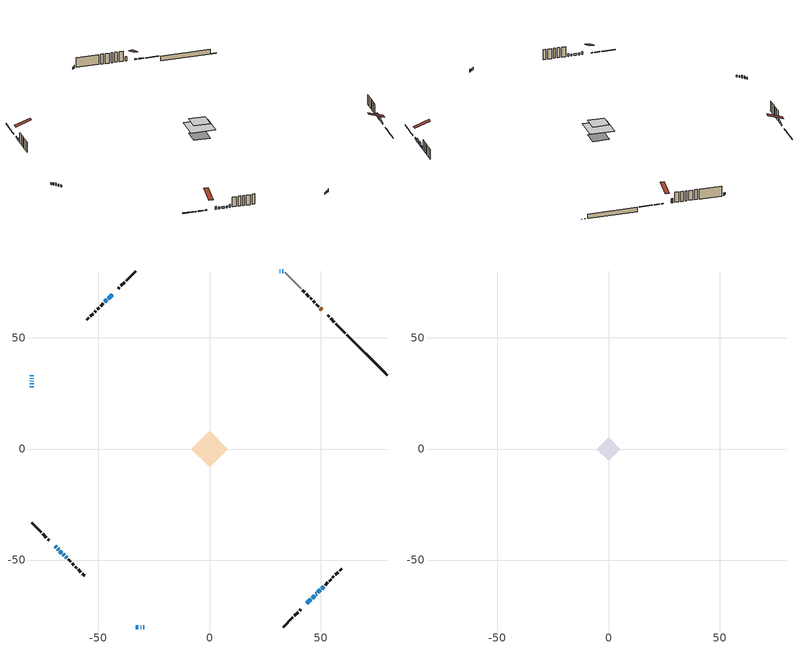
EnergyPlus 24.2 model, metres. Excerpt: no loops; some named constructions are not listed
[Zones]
conditioned space
 floor adiabatic (AdiabaticFloorConstruction): -8.14,0 0,8.14 8.14,0 0,-8.14 z3.45
 floor foundation (Slab1 construction): -5.49,0 0,5.49 5.49,0 0,-5.49 z-1.22
 wall outside (RimJoist1 construction): 33.2,-80.16 37.57,-75.79 / -80.16,-33.2 -75.79,-37.57 / -33.2,80.16 -37.57,75.79 / 61.22,52.14 56.85,56.51 z1.01:1.31
 wall outside (RimJoist2 construction): 38.23,-75.14 39.91,-73.46 / -75.14,-38.23 -73.46,-39.91 / -38.23,75.14 -39.91,73.46 / 56.2,57.17 54.52,58.85 z1.01:1.31
 wall outside (RimJoist3 construction): 40.57,-72.8 41.19,-72.18 / -72.8,-40.57 -72.18,-41.19 / -40.57,72.8 -41.19,72.18 / 53.86,59.51 53.24,60.13 z1.01:1.31
 wall outside (AdiabaticWallConstruction 1): 50.55,62.82 49.96,63.4 z1.01:3.04
 wall outside (AdiabaticWallConstruction): 33.21,80.16 32.85,80.16 / -69.49,-43.88 -69.07,-44.3 / -46.26,67.1 -47.14,66.22 / 47.94,-65.42 48.2,-65.17 / -80.16,30.79 -80.16,30.43 / -29.77,-80.16 -29.41,-80.16 z1.01:2.31; -68.42,-44.95 -68,-45.37 / -67.34,-46.02 -66.52,-46.85 / 43.88,-69.49 45.61,-67.76 / 50.53,-62.83 51.4,-61.97 / -80.16,28.22 -80.16,27.85 / -31.06,-80.16 -30.7,-80.16 z1.01:1.87; 31.92,80.16 31.56,80.16 / -43.88,69.49 -45.61,67.76 / -80.16,33.21 -80.16,32.85 / -65.86,-47.51 -65.44,-47.92 / -33.21,-80.16 -31.98,-80.16 / -80.16,29.5 -80.16,29.14 z1.01:1.85; 46.26,-67.1 47.29,-66.08 / 48.85,-64.51 49.88,-63.49 z1.01:2.99; -80.16,31.92 -80.16,31.71 z1.01:2.23; -64.79,-48.58 -64.37,-48.99 z1.01:2.33
 wall outside (Wall1 construction): 52.05,-61.31 53.26,-60.11 / -63.72,-49.65 -62.51,-50.86 / -47.8,65.57 -49.01,64.36 / 49.31,64.06 48.1,65.27 z1.01:5.89
 wall outside (Wall2 construction): 53.92,-59.45 54.72,-58.64 / -61.85,-51.51 -61.05,-52.32 / -49.66,63.7 -50.47,62.9 / 47.44,65.92 46.64,66.73 z1.01:5.89
 wall outside (Wall3 construction): 55.38,-57.99 56,-57.37 / -60.39,-52.98 -59.77,-53.59 / -51.13,62.24 -51.74,61.62 / 45.98,67.39 45.36,68 z1.01:5.89
 wall outside (Wall4 construction): 56.65,-56.71 57.89,-55.48 / -59.12,-54.25 -57.88,-55.49 / -52.4,60.97 -53.64,59.73 / 44.71,68.66 43.47,69.9 z1.01:5.89
 wall outside (Wall6 construction): 58.55,-54.82 59.49,-53.88 / -57.22,-56.14 -56.29,-57.08 / -54.29,59.07 -55.23,58.14 / 42.81,70.56 41.87,71.49 z1.01:5.89
 wall foundation (FoundationWall1 construction): 61.88,51.49,-1.22 61.88,51.49,1.01 78.22,35.15,1.01 78.22,35.15,-1.12 80.16,33.2,-1.12 80.16,33.2,-1.22
 wall adiabatic (Wall7 construction): 41.22,72.15 33.86,79.51 z1.01:5.89
 window (WindowConstruction): 33.2,80.16 32.85,80.16 z1.01:2.31
 window (WindowConstruction 9): -69.48,-43.88 -69.07,-44.3 z1.01:2.31
 window (WindowConstruction 10): -68.41,-44.95 -68,-45.37 z1.01:1.87
 window (WindowConstruction 11): -67.34,-46.02 -66.52,-46.85 z1.01:1.87
 window (WindowConstruction 12): 31.92,80.16 31.56,80.16 z1.01:1.85
 window (WindowConstruction 13): -43.88,69.48 -45.61,67.76 z1.01:1.85
 window (WindowConstruction 14): -80.16,33.2 -80.16,32.85 z1.01:1.85
 window (WindowConstruction 15): 43.88,-69.48 45.61,-67.76 z1.01:1.87
 window (WindowConstruction 1): -46.26,67.1 -47.14,66.22 z1.01:2.31
 window (WindowConstruction 16): -65.86,-47.51 -65.45,-47.92 z1.01:1.85
 window (WindowConstruction 17): 46.26,-67.1 47.29,-66.08 z1.01:2.99
 window (WindowConstruction 18): 47.94,-65.42 48.2,-65.17 z1.01:2.31
 window (WindowConstruction 19): -80.16,31.92 -80.16,31.71 z1.01:2.23
 window (WindowConstruction 20): -33.2,-80.16 -31.99,-80.16 z1.01:1.85
 window (WindowConstruction 21): -64.79,-48.58 -64.38,-48.99 z1.01:2.33
 window (WindowConstruction 2): 48.85,-64.51 49.88,-63.49 z1.01:2.99
 window (WindowConstruction 3): 50.53,-62.83 51.4,-61.97 z1.01:1.87
 window (WindowConstruction 4): -80.16,30.78 -80.16,30.43 z1.01:2.31
 window (WindowConstruction 5): -80.16,29.5 -80.16,29.14 z1.01:1.85
 window (WindowConstruction 6): -80.16,28.21 -80.16,27.86 z1.01:1.87
 window (WindowConstruction 7): -31.06,-80.16 -30.7,-80.16 z1.01:1.87
 window (WindowConstruction 8): -29.77,-80.16 -29.41,-80.16 z1.01:2.31
 door (Door): 50.54,62.82 49.96,63.4 z1.01:3.04
 ceiling adiabatic (AdiabaticFloorConstruction): 0,-8.14 8.14,0 0,8.14 -8.14,0 z3.45
attic - vented
 floor to conditioned space (Floor1 construction Reversed): -5.36,0 0,5.36 5.36,0 0,-5.36 z5.89
 roof outside (Roof1 construction): 43.23,-70.14,5.89 38,-64.92,8.35 36.63,-66.3,8.35 41.85,-71.52,5.89; -70.14,-43.23,5.89 -64.92,-38,8.35 -66.3,-36.63,8.35 -71.52,-41.85,5.89; -43.23,70.14,5.89 -38,64.92,8.35 -36.63,66.3,8.35 -41.85,71.52,5.89; 51.2,62.17,5.89 45.98,56.94,8.35 47.36,55.57,8.35 52.58,60.79,5.89
[Material] Roughness=Rough; Thermal Absorptance=0.9
Name | Thickness {m} | Conductivity {W/m-K} | Density {kg/m3} | Specific Heat {J/kg-K} | Solar Absorptance | Visible Absorptance
ceiling loosefill ins | 0.169333 | 0.0480833 | 16.02 | 1046.75 | 0.7 | 0.7
ceiling stud and cavity | 0.1397 | 0.511843 | 65.682 | 1177.47 | 0.7 | 0.7
gypsum board | 0.0127 | 0.160291 | 801 | 837.4 | 0.6 | 0.6
[Construction]
Floor1 construction: ceiling loosefill ins, ceiling stud and cavity, gypsum board
[EnergyManagementSystem:Program]
component_loads_program: Set loads_htg_walls = 0; Set loads_htg_rim_joists = 0; Set loads_htg_foundation_walls = 0; Set loads_htg_floors = 0; Set loads_htg_slabs = 0; Set loads_htg_ceilings = 0; Set loads_htg_roofs = 0; Set loads_htg_windows_conduction = 0; Set loads_htg_windows_solar = 0; Set loads_htg_doors = 0; Set loads_htg_skylights_conduction = 0; Set loads_htg_skylights_solar = 0; Set loads_htg_internal_mass = 0; Set loads_htg_intgains = 0; Set loads_htg_lighting = 0; Set loads_htg_infil = 0; Set loads_htg_mechvent = 0; Set loads_htg_natvent = 0; Set loads_htg_whf = 0; Set loads_htg_ducts = 0; Set loads_clg_walls = 0; Set loads_clg_rim_joists = 0; Set loads_clg_foundation_walls = 0; Set loads_clg_floors = 0; Set loads_clg_slabs = 0; Set loads_clg_ceilings = 0; Set loads_clg_roofs = 0; Set loads_clg_windows_conduction = 0; Set loads_clg_windows_solar = 0; Set loads_clg_doors = 0; Set loads_clg_skylights_conduction = 0; Set loads_clg_skylights_solar = 0; Set loads_clg_internal_mass = 0; Set loads_clg_intgains = 0; Set loads_clg_lighting = 0; Set loads_clg_infil = 0; Set loads_clg_mechvent = 0; Set loads_clg_natvent = 0; Set loads_clg_whf = 0; Set loads_clg_ducts = 0; Set hr_walls = 0; Set hr_walls = hr_walls + s_conv_17 + s_ig_17 + s_sol_17 + s_lgt_17 + s_surf_17; Set hr_walls = hr_walls + s_conv_18 + s_ig_18 + s_sol_18 + s_lgt_18 + s_surf_18; Set hr_walls = hr_walls + s_conv_19 + s_ig_19 + s_sol_19 + s_lgt_19 + s_surf_19; Set hr_walls = hr_walls + s_conv_20 + s_ig_20 + s_sol_20 + s_lgt_20 + s_surf_20; Set hr_walls = hr_walls + s_conv_21 + s_ig_21 + s_sol_21 + s_lgt_21 + s_surf_21; Set hr_walls = hr_walls + s_conv_22 + s_ig_22 + s_sol_22 + s_lgt_22 + s_surf_22; Set hr_walls = hr_walls + s_conv_23 + s_ig_23 + s_sol_23 + s_lgt_23 + s_surf_23; Set hr_walls = hr_walls + s_conv_24 + s_ig_24 + s_sol_24 + s_lgt_24 + s_surf_24; Set hr_walls = hr_walls + s_conv_25 + s_ig_25 + s_sol_25 + s_lgt_25 + s_surf_25; Set hr_walls = hr_walls + s_conv_26 + s_ig_26 + s_sol_26 + s_lgt_26 + s_surf_26; Set hr_walls = hr_walls + s_conv_27 + s_ig_27 + s_sol_27 + s_lgt_27 + s_surf_27; Set hr_walls = hr_walls + s_conv_28 + s_ig_28 + s_sol_28 + s_lgt_28 + s_surf_28; Set hr_walls = hr_walls + s_conv_29 + s_ig_29 + s_sol_29 + s_lgt_29 + s_surf_29; Set hr_walls = hr_walls + s_conv_30 + s_ig_30 + s_sol_30 + s_lgt_30 + s_surf_30; Set hr_walls = hr_walls + s_conv_31 + s_ig_31 + s_sol_31 + s_lgt_31 + s_surf_31; Set hr_walls = hr_walls + s_conv_32 + s_ig_32 + s_sol_32 + s_lgt_32 + s_surf_32; Set hr_walls = hr_walls + s_conv_33 + s_ig_33 + s_sol_33 + s_lgt_33 + s_surf_33; Set hr_walls = hr_walls + s_conv_34 + s_ig_34 + s_sol_34 + s_lgt_34 + s_surf_34; Set hr_walls = hr_walls + s_conv_35 + s_ig_35 + s_sol_35 + s_lgt_35 + s_surf_35; Set hr_walls = hr_walls + s_conv_36 + s_ig_36 + s_sol_36 + s_lgt_36 + s_surf_36; Set hr_walls = hr_walls + s_conv_37 + s_ig_37 + s_sol_37 + s_lgt_37 + s_surf_37; Set hr_rim_joists = 0; Set hr_rim_joists = hr_rim_joists + s_conv_4 + s_ig_4 + s_sol_4 + s_lgt_4 + s_surf_4; Set hr_rim_joists = hr_rim_joists + s_conv_5 + s_ig_5 + s_sol_5 + s_lgt_5 + s_surf_5; Set hr_rim_joists = hr_rim_joists + s_conv_6 + s_ig_6 + s_sol_6 + s_lgt_6 + s_surf_6; Set hr_rim_joists = hr_rim_joists + s_conv_7 + s_ig_7 + s_sol_7 + s_lgt_7 + s_surf_7; Set hr_rim_joists = hr_rim_joists + s_conv_8 + s_ig_8 + s_sol_8 + s_lgt_8 + s_surf_8; Set hr_rim_joists = hr_rim_joists + s_conv_9 + s_ig_9 + s_sol_9 + s_lgt_9 + s_surf_9; Set hr_rim_joists = hr_rim_joists + s_conv_10 + s_ig_10 + s_sol_10 + s_lgt_10 + s_surf_10; Set hr_rim_joists = hr_rim_joists + s_conv_11 + s_ig_11 + s_sol_11 + s_lgt_11 + s_surf_11; Set hr_rim_joists = hr_rim_joists + s_conv_12 + s_ig_12 + s_sol_12 + s_lgt_12 + s_surf_12; Set hr_rim_joists = hr_rim_joists + s_conv_13 + s_ig_13 + s_sol_13 + s_lgt_13 + s_surf_13; Set hr_rim_joists = hr_rim_joists + s_conv_14 + s_ig_14 + s_sol_14 + s_lgt_14 + s_surf_14; Set hr_rim_joists = hr_rim_joists + s_conv_15 + s_ig_15 + s_sol_15 + s_lgt_15 + s_surf_15; Set hr_foundation_walls = 0; Set hr_foundation_walls = hr_foundation_walls + s_conv_1 + s_ig_1 + s_sol_1 + s_lgt_1 + s_surf_1; Set hr_floors = 0; Set hr_slabs = 0; Set hr_slabs = hr_slabs + s_conv_16 + s_ig_16 + s_sol_16 + s_lgt_16 + s_surf_16; Set hr_ceilings = 0; Set hr_ceilings = hr_ceilings + s_conv + s_ig + s_sol + s_lgt + s_surf; Set hr_roofs = 0; Set hr_windows_conduction = 0; Set hr_windows_conduction = hr_windows_conduction + ss_conv_1; Set hr_windows_conduction = hr_windows_conduction + ss_ig_1; Set hr_windows_conduction = hr_windows_conduction + ss_surf_1; Set hr_windows_conduction = hr_windows_conduction + ss_conv_2; Set hr_windows_conduction = hr_windows_conduction + ss_ig_2; Set hr_windows_conduction = hr_windows_conduction + ss_surf_2; Set hr_windows_conduction = hr_windows_conduction + ss_conv_3; Set hr_windows_conduction = hr_windows_conduction + ss_ig_3; Set hr_windows_conduction = hr_windows_conduction + ss_surf_3; Set hr_windows_conduction = hr_windows_conduction + ss_conv_4; Set hr_windows_conduction = hr_windows_conduction + ss_ig_4; Set hr_windows_conduction = hr_windows_conduction + ss_surf_4; Set hr_windows_conduction = hr_windows_conduction + ss_conv_5; Set hr_windows_conduction = hr_windows_conduction + ss_ig_5; Set hr_windows_conduction = hr_windows_conduction + ss_surf_5; Set hr_windows_conduction = hr_windows_conduction + ss_conv_6; Set hr_windows_conduction = hr_windows_conduction + ss_ig_6; Set hr_windows_conduction = hr_windows_conduction + ss_surf_6; Set hr_windows_conduction = hr_windows_conduction + ss_conv_7; Set hr_windows_conduction = hr_windows_conduction + ss_ig_7; Set hr_windows_conduction = hr_windows_conduction + ss_surf_7; Set hr_windows_conduction = hr_windows_conduction + ss_conv_8; Set hr_windows_conduction = hr_windows_conduction + ss_ig_8; Set hr_windows_conduction = hr_windows_conduction + ss_surf_8; Set hr_windows_conduction = hr_windows_conduction + ss_conv_9; Set hr_windows_conduction = hr_windows_conduction + ss_ig_9; Set hr_windows_conduction = hr_windows_conduction + ss_surf_9; Set hr_windows_conduction = hr_windows_conduction + ss_conv_10; Set hr_windows_conduction = hr_windows_conduction + ss_ig_10; Set hr_windows_conduction = hr_windows_conduction + ss_surf_10; Set hr_windows_conduction = hr_windows_conduction + ss_conv_11; Set hr_windows_conduction = hr_windows_conduction + ss_ig_11; Set hr_windows_conduction = hr_windows_conduction + ss_surf_11; Set hr_windows_conduction = hr_windows_conduction + ss_conv_12; Set hr_windows_conduction = hr_windows_conduction + ss_ig_12; Set hr_windows_conduction = hr_windows_conduction + ss_surf_12; Set hr_windows_conduction = hr_windows_conduction + ss_conv_13; Set hr_windows_conduction = hr_windows_conduction + ss_ig_13; Set hr_windows_conduction = hr_windows_conduction + ss_surf_13; Set hr_windows_conduction = hr_windows_conduction + ss_conv_14; Set hr_windows_conduction = hr_windows_conduction + ss_ig_14; Set hr_windows_conduction = hr_windows_conduction + ss_surf_14; Set hr_windows_conduction = hr_windows_conduction + ss_conv_15; Set hr_windows_conduction = hr_windows_conduction + ss_ig_15; Set hr_windows_conduction = hr_windows_conduction + ss_surf_15; Set hr_windows_conduction = hr_windows_conduction + ss_conv_16; Set hr_windows_conduction = hr_windows_conduction + ss_ig_16; Set hr_windows_conduction = hr_windows_conduction + ss_surf_16; Set hr_windows_conduction = hr_windows_conduction + ss_conv_17; Set hr_windows_conduction = hr_windows_conduction + ss_ig_17; Set hr_windows_conduction = hr_windows_conduction + ss_surf_17; Set hr_windows_conduction = hr_windows_conduction + ss_conv_18; Set hr_windows_conduction = hr_windows_conduction + ss_ig_18; Set hr_windows_conduction = hr_windows_conduction + ss_surf_18; Set hr_windows_conduction = hr_windows_conduction + ss_conv_19; Set hr_windows_conduction = hr_windows_conduction + ss_ig_19; Set hr_windows_conduction = hr_windows_conduction + ss_surf_19; Set hr_windows_conduction = hr_windows_conduction + ss_conv_20; Set hr_windows_conduction = hr_windows_conduction + ss_ig_20; Set hr_windows_conduction = hr_windows_conduction + ss_surf_20; Set hr_windows_conduction = hr_windows_conduction + ss_conv_21; Set hr_windows_conduction = hr_windows_conduction + ss_ig_21; Set hr_windows_conduction = hr_windows_conduction + ss_surf_21; Set hr_windows_conduction = hr_windows_conduction + ss_conv_22; Set hr_windows_conduction = hr_windows_conduction + ss_ig_22; Set hr_windows_conduction = hr_windows_conduction + ss_surf_22; Set hr_windows_solar = 0; Set hr_windows_solar = hr_windows_solar - ss_trans_in * ZoneTimestep * 3600 + ss_back_out * ZoneTimestep * 3600 + ss_trans_out * ZoneTimestep * 3600; Set hr_windows_solar = hr_windows_solar - ss_trans_in_1 * ZoneTimestep * 3600 + ss_back_out_1 * ZoneTimestep * 3600 + ss_trans_out_1 * ZoneTimestep * 3600; Set hr_windows_solar = hr_windows_solar - ss_trans_in_2 * ZoneTimestep * 3600 + ss_back_out_2 * ZoneTimestep * 3600 + ss_trans_out_2 * ZoneTimestep * 3600; Set hr_windows_solar = hr_windows_solar - ss_trans_in_3 * ZoneTimestep * 3600 + ss_back_out_3 * ZoneTimestep * 3600 + ss_trans_out_3 * ZoneTimestep * 3600; Set hr_windows_solar = hr_windows_solar - ss_trans_in_4 * ZoneTimestep * 3600 + ss_back_out_4 * ZoneTimestep * 3600 + ss_trans_out_4 * ZoneTimestep * 3600; Set hr_windows_solar = hr_windows_solar - ss_trans_in_5 * ZoneTimestep * 3600 + ss_back_out_5 * ZoneTimestep * 3600 + ss_trans_out_5 * ZoneTimestep * 3600; Set hr_windows_solar = hr_windows_solar - ss_trans_in_6 * ZoneTimestep * 3600 + ss_back_out_6 * ZoneTimestep * 3600 + ss_trans_out_6 * ZoneTimestep * 3600; Set hr_windows_solar = hr_windows_solar - ss_trans_in_7 * ZoneTimestep * 3600 + ss_back_out_7 * ZoneTimestep * 3600 + ss_trans_out_7 * ZoneTimestep * 3600; Set hr_windows_solar = hr_windows_solar - ss_trans_in_8 * ZoneTimestep * 3600 + ss_back_out_8 * ZoneTimestep * 3600 + ss_trans_out_8 * ZoneTimestep * 3600; Set hr_windows_solar = hr_windows_solar - ss_trans_in_9 * ZoneTimestep * 3600 + ss_back_out_9 * ZoneTimestep * 3600 + ss_trans_out_9 * ZoneTimestep * 3600; Set hr_windows_solar = hr_windows_solar - ss_trans_in_10 * ZoneTimestep * 3600 + ss_back_out_10 * ZoneTimestep * 3600 + ss_trans_out_10 * ZoneTimestep * 3600; Set hr_windows_solar = hr_windows_solar - ss_trans_in_11 * ZoneTimestep * 3600 + ss_back_out_11 * ZoneTimestep * 3600 + ss_trans_out_11 * ZoneTimestep * 3600; Set hr_windows_solar = hr_windows_solar - ss_trans_in_12 * ZoneTimestep * 3600 + ss_back_out_12 * ZoneTimestep * 3600 + ss_trans_out_12 * ZoneTimestep * 3600; Set hr_windows_solar = hr_windows_solar - ss_trans_in_13 * ZoneTimestep * 3600 + ss_back_out_13 * ZoneTimestep * 3600 + ss_trans_out_13 * ZoneTimestep * 3600; Set hr_windows_solar = hr_windows_solar - ss_trans_in_14 * ZoneTimestep * 3600 + ss_back_out_14 * ZoneTimestep * 3600 + ss_trans_out_14 * ZoneTimestep * 3600; Set hr_windows_solar = hr_windows_solar - ss_trans_in_15 * ZoneTimestep * 3600 + ss_back_out_15 * ZoneTimestep * 3600 + ss_trans_out_15 * ZoneTimestep * 3600; Set hr_windows_solar = hr_windows_solar - ss_trans_in_16 * ZoneTimestep * 3600 + ss_back_out_16 * ZoneTimestep * 3600 + ss_trans_out_16 * ZoneTimestep * 3600; Set hr_windows_solar = hr_windows_solar - ss_trans_in_17 * ZoneTimestep * 3600 + ss_back_out_17 * ZoneTimestep * 3600 + ss_trans_out_17 * ZoneTimestep * 3600; Set hr_windows_solar = hr_windows_solar - ss_trans_in_18 * ZoneTimestep * 3600 + ss_back_out_18 * ZoneTimestep * 3600 + ss_trans_out_18 * ZoneTimestep * 3600; Set hr_windows_solar = hr_windows_solar - ss_trans_in_19 * ZoneTimestep * 3600 + ss_back_out_19 * ZoneTimestep * 3600 + ss_trans_out_19 * ZoneTimestep * 3600; Set hr_windows_solar = hr_windows_solar - ss_trans_in_20 * ZoneTimestep * 3600 + ss_back_out_20 * ZoneTimestep * 3600 + ss_trans_out_20 * ZoneTimestep * 3600; Set hr_windows_solar = hr_windows_solar - ss_trans_in_21 * ZoneTimestep * 3600 + ss_back_out_21 * ZoneTimestep * 3600 + ss_trans_out_21 * ZoneTimestep * 3600; Set hr_doors = 0; Set hr_doors = hr_doors + ss_sol; Set hr_doors = hr_doors + ss_lgt; Set hr_doors = hr_doors + ss_conv; Set hr_doors = hr_doors + ss_ig; Set hr_doors = hr_doors + ss_surf; Set hr_skylights_conduction = 0; Set hr_skylights_solar = 0; Set hr_internal_mass = 0; Set hr_internal_mass = hr_internal_mass + s_conv_2 + s_ig_2 + s_sol_2 + s_lgt_2 + s_surf_2; Set hr_internal_mass = hr_internal_mass + s_conv_3 + s_ig_3 + s_sol_3 + s_lgt_3 + s_surf_3; Set hr_internal_mass = hr_internal_mass + im_conv + im_ig + im_sol + im_lgt + im_surf; Set hr_internal_mass = hr_internal_mass + im_conv_1 + im_ig_1 + im_sol_1 + im_lgt_1 + im_surf_1; Set hr_intgains = 0; Set hr_intgains = hr_intgains - ig_ee_conv - ig_ee_rad - ig_ee_conv_1 - ig_ee_rad_1 - ig_ee_conv_2 - ig_ee_rad_2 - ig_ee_conv_3 - ig_ee_rad_3 - ig_ee_conv_4 - ig_ee_rad_4 - ig_ee_conv_5 - ig_ee_rad_5 - ig_ee_conv_6 - ig_ee_rad_6 - ig_oe_conv - ig_oe_rad - ig_oe_conv_1 - ig_oe_rad_1 - ig_oe_conv_2 - ig_oe_rad_2 - ig_oe_conv_3 - ig_oe_rad_3 - ig_oe_conv_4 - ig_oe_rad_4 - ig_ppl_conv - ig_ppl_rad; Set hr_lighting = 0; Set hr_lighting = hr_lighting - ig_lgt_conv - ig_lgt_rad - ig_lgt_vis; Set hr_infil = 0; Set hr_infil = hr_infil - airflow_gain + airflow_loss; Set hr_natvent = 0; Set hr_natvent = hr_natvent - airflow_gain_1 + airflow_loss_1; Set hr_whf = 0; Set hr_whf = hr_whf - airflow_gain_2 + airflow_loss_2; Set hr_mechvent = 0; Set hr_mechvent = hr_mechvent - mv_conv - mv_rad - mv_conv_1 - mv_rad_1 - mv_conv_2 - mv_rad_2 - mv_conv_3 - mv_rad_3 - mv_conv_4 - mv_rad_4 - mv_conv_5 - mv_rad_5; Set hr_ducts = 0; Set hr_intgains = hr_intgains + dhw_loss * (1.0*(1-dhw_rtf) + 1.0*dhw_rtf); Set htg_mode = 0; Set clg_mode = 0; If (htg_load_cond > 0); Set htg_mode = 1.0; ElseIf (clg_load_cond > 0); Set clg_mode = 0.0; Else; Set htg_season = 0; Set clg_season = 0; If ((DayOfYear >= 1) && (DayOfYear <= 365)); Set clg_season = 1; EndIf; If ((DayOfYear >= 1) && (DayOfYear <= 365)); Set htg_season = 1; EndIf; If ((airflow_gain_1 <> 0) || (airflow_loss_1 <> 0)) && (clg_season == 1); Set clg_mode = 0.0; ElseIf ((airflow_gain_2 <> 0) || (airflow_loss_2 <> 0)) && (clg_season == 1); Set clg_mode = 0.0; Else; Set Tmid_setpoint = (htg_sp_s_1 + clg_sp_s_1) / 2; If (tin_s_1 > Tmid_setpoint) && (clg_season == 1); Set clg_mode = 0.0; ElseIf (tin_s_1 < Tmid_setpoint) && (htg_season == 1); Set htg_mode = 1.0; EndIf; EndIf; EndIf; Set loads_htg_walls = loads_htg_walls + (hr_walls * htg_mode * 1); Set loads_htg_rim_joists = loads_htg_rim_joists + (hr_rim_joists * htg_mode * 1); Set loads_htg_foundation_walls = loads_htg_foundation_walls + (hr_foundation_walls * htg_mode * 1); Set loads_htg_floors = loads_htg_floors + (hr_floors * htg_mode * 1); Set loads_htg_slabs = loads_htg_slabs + (hr_slabs * htg_mode * 1); Set loads_htg_ceilings = loads_htg_ceilings + (hr_ceilings * htg_mode * 1); Set loads_htg_roofs = loads_htg_roofs + (hr_roofs * htg_mode * 1); Set loads_htg_windows_conduction = loads_htg_windows_conduction + (hr_windows_conduction * htg_mode * 1); Set loads_htg_windows_solar = loads_htg_windows_solar + (hr_windows_solar * htg_mode * 1); Set loads_htg_doors = loads_htg_doors + (hr_doors * htg_mode * 1); Set loads_htg_skylights_conduction = loads_htg_skylights_conduction + (hr_skylights_conduction * htg_mode * 1); Set loads_htg_skylights_solar = loads_htg_skylights_solar + (hr_skylights_solar * htg_mode * 1); Set loads_htg_internal_mass = loads_htg_internal_mass + (hr_internal_mass * htg_mode * 1); Set loads_htg_intgains = loads_htg_intgains + (hr_intgains * htg_mode * 1); Set loads_htg_lighting = loads_htg_lighting + (hr_lighting * htg_mode * 1); Set loads_htg_infil = loads_htg_infil + (hr_infil * htg_mode * 1); Set loads_htg_mechvent = loads_htg_mechvent + (hr_mechvent * htg_mode * 1); Set loads_htg_natvent = loads_htg_natvent + (hr_natvent * htg_mode * 1); Set loads_htg_whf = loads_htg_whf + (hr_whf * htg_mode * 1); Set loads_htg_ducts = loads_htg_ducts + (hr_ducts * htg_mode * 1); Set loads_clg_walls = loads_clg_walls + (-hr_walls * clg_mode * 1); Set loads_clg_rim_joists = loads_clg_rim_joists + (-hr_rim_joists * clg_mode * 1); Set loads_clg_foundation_walls = loads_clg_foundation_walls + (-hr_foundation_walls * clg_mode * 1); Set loads_clg_floors = loads_clg_floors + (-hr_floors * clg_mode * 1); Set loads_clg_slabs = loads_clg_slabs + (-hr_slabs * clg_mode * 1); Set loads_clg_ceilings = loads_clg_ceilings + (-hr_ceilings * clg_mode * 1); Set loads_clg_roofs = loads_clg_roofs + (-hr_roofs * clg_mode * 1); Set loads_clg_windows_conduction = loads_clg_windows_conduction + (-hr_windows_conduction * clg_mode * 1); Set loads_clg_windows_solar = loads_clg_windows_solar + (-hr_windows_solar * clg_mode * 1); Set loads_clg_doors = loads_clg_doors + (-hr_doors * clg_mode * 1); Set loads_clg_skylights_conduction = loads_clg_skylights_conduction + (-hr_skylights_conduction * clg_mode * 1); Set loads_clg_skylights_solar = loads_clg_skylights_solar + (-hr_skylights_solar * clg_mode * 1); Set loads_clg_internal_mass = loads_clg_internal_mass + (-hr_internal_mass * clg_mode * 1); Set loads_clg_intgains = loads_clg_intgains + (-hr_intgains * clg_mode * 1); Set loads_clg_lighting = loads_clg_lighting + (-hr_lighting * clg_mode * 1); Set loads_clg_infil = loads_clg_infil + (-hr_infil * clg_mode * 1); Set loads_clg_mechvent = loads_clg_mechvent + (-hr_mechvent * clg_mode * 1); Set loads_clg_natvent = loads_clg_natvent + (-hr_natvent * clg_mode * 1); Set loads_clg_whf = loads_clg_whf + (-hr_whf * clg_mode * 1); Set loads_clg_ducts = loads_clg_ducts + (-hr_ducts * clg_mode * 1)
[Schedule:Day:Interval]
interior lighting schedule day: No, 01:00, 0.108182, 04:00, 0.0901515, 05:00, 0.0991667, 06:00, 0.162273, 07:00, 0.270455, 08:00, 0.342576, 10:00, 0.369621, 11:00, 0.351591, 12:00, 0.333561, 13:00, 0.324545, 14:00, 0.31553, 15:00, 0.333561, 16:00, 0.369621, 17:00, 0.450758, 18:00, 0.585985, 19:00, 0.775303, 20:00, 0.955606, 21:00, 0.991667, 22:00, 0.712197, 23:00, 0.360606, 24:00, 0.162273
interior lighting schedule day 1: No, 01:00, 0.100909, 04:00, 0.0840909, 05:00, 0.0925, 06:00, 0.151364, 07:00, 0.252273, 08:00, 0.319545, 10:00, 0.344773, 11:00, 0.327955, 12:00, 0.311136, 13:00, 0.302727, 14:00, 0.294318, 15:00, 0.311136, 16:00, 0.344773, 17:00, 0.420455, 18:00, 0.546591, 19:00, 0.723182, 20:00, 0.891364, 21:00, 0.925, 22:00, 0.664318, 23:00, 0.336364, 24:00, 0.151364
interior lighting schedule day 2: No, 01:00, 0.0927273, 04:00, 0.0772727, 05:00, 0.085, 06:00, 0.139091, 07:00, 0.231818, 08:00, 0.293636, 10:00, 0.316818, 11:00, 0.301364, 12:00, 0.285909, 13:00, 0.278182, 14:00, 0.270455, 15:00, 0.285909, 16:00, 0.316818, 17:00, 0.386364, 18:00, 0.502273, 19:00, 0.664545, 20:00, 0.819091, 21:00, 0.85, 22:00, 0.610455, 23:00, 0.309091, 24:00, 0.139091
interior lighting schedule day 3: No, 01:00, 0.0845455, 04:00, 0.0704545, 05:00, 0.0775, 06:00, 0.126818, 07:00, 0.211364, 08:00, 0.267727, 10:00, 0.288864, 11:00, 0.274773, 12:00, 0.260682, 13:00, 0.253636, 14:00, 0.246591, 15:00, 0.260682, 16:00, 0.288864, 17:00, 0.352273, 18:00, 0.457955, 19:00, 0.605909, 20:00, 0.746818, 21:00, 0.775, 22:00, 0.556591, 23:00, 0.281818, 24:00, 0.126818
interior lighting schedule day 4: No, 01:00, 0.0763636, 04:00, 0.0636364, 05:00, 0.07, 06:00, 0.114545, 07:00, 0.190909, 08:00, 0.241818, 10:00, 0.260909, 11:00, 0.248182, 12:00, 0.235455, 13:00, 0.229091, 14:00, 0.222727, 15:00, 0.235455, 16:00, 0.260909, 17:00, 0.318182, 18:00, 0.413636, 19:00, 0.547273, 20:00, 0.674545, 21:00, 0.7, 22:00, 0.502727, 23:00, 0.254545, 24:00, 0.114545
interior lighting schedule day 5: No, 01:00, 0.0727273, 04:00, 0.0606061, 05:00, 0.0666667, 06:00, 0.109091, 07:00, 0.181818, 08:00, 0.230303, 10:00, 0.248485, 11:00, 0.236364, 12:00, 0.224242, 13:00, 0.218182, 14:00, 0.212121, 15:00, 0.224242, 16:00, 0.248485, 17:00, 0.30303, 18:00, 0.393939, 19:00, 0.521212, 20:00, 0.642424, 21:00, 0.666667, 22:00, 0.478788, 23:00, 0.242424, 24:00, 0.109091
interior lighting schedule day 6: No, 01:00, 0.0745455, 04:00, 0.0621212, 05:00, 0.0683333, 06:00, 0.111818, 07:00, 0.186364, 08:00, 0.236061, 10:00, 0.254697, 11:00, 0.242273, 12:00, 0.229848, 13:00, 0.223636, 14:00, 0.217424, 15:00, 0.229848, 16:00, 0.254697, 17:00, 0.310606, 18:00, 0.403788, 19:00, 0.534242, 20:00, 0.658485, 21:00, 0.683333, 22:00, 0.490758, 23:00, 0.248485, 24:00, 0.111818
interior lighting schedule day 7: No, 01:00, 0.08, 04:00, 0.0666667, 05:00, 0.0733333, 06:00, 0.12, 07:00, 0.2, 08:00, 0.253333, 10:00, 0.273333, 11:00, 0.26, 12:00, 0.246667, 13:00, 0.24, 14:00, 0.233333, 15:00, 0.246667, 16:00, 0.273333, 17:00, 0.333333, 18:00, 0.433333, 19:00, 0.573333, 20:00, 0.706667, 21:00, 0.733333, 22:00, 0.526667, 23:00, 0.266667, 24:00, 0.12
interior lighting schedule day 8: No, 01:00, 0.0890909, 04:00, 0.0742424, 05:00, 0.0816667, 06:00, 0.133636, 07:00, 0.222727, 08:00, 0.282121, 10:00, 0.304394, 11:00, 0.289545, 12:00, 0.274697, 13:00, 0.267273, 14:00, 0.259848, 15:00, 0.274697, 16:00, 0.304394, 17:00, 0.371212, 18:00, 0.482576, 19:00, 0.638485, 20:00, 0.78697, 21:00, 0.816667, 22:00, 0.586515, 23:00, 0.29697, 24:00, 0.133636
interior lighting schedule day 9: No, 01:00, 0.0972727, 04:00, 0.0810606, 05:00, 0.0891667, 06:00, 0.145909, 07:00, 0.243182, 08:00, 0.30803, 10:00, 0.332348, 11:00, 0.316136, 12:00, 0.299924, 13:00, 0.291818, 14:00, 0.283712, 15:00, 0.299924, 16:00, 0.332348, 17:00, 0.405303, 18:00, 0.526894, 19:00, 0.697121, 20:00, 0.859242, 21:00, 0.891667, 22:00, 0.640379, 23:00, 0.324242, 24:00, 0.145909
interior lighting schedule day 10: No, 01:00, 0.105455, 04:00, 0.0878788, 05:00, 0.0966667, 06:00, 0.158182, 07:00, 0.263636, 08:00, 0.333939, 10:00, 0.360303, 11:00, 0.342727, 12:00, 0.325152, 13:00, 0.316364, 14:00, 0.307576, 15:00, 0.325152, 16:00, 0.360303, 17:00, 0.439394, 18:00, 0.571212, 19:00, 0.755758, 20:00, 0.931515, 21:00, 0.966667, 22:00, 0.694242, 23:00, 0.351515, 24:00, 0.158182
interior lighting schedule day 11: No, 01:00, 0.109091, 04:00, 0.0909091, 05:00, 0.1, 06:00, 0.163636, 07:00, 0.272727, 08:00, 0.345455, 10:00, 0.372727, 11:00, 0.354545, 12:00, 0.336364, 13:00, 0.327273, 14:00, 0.318182, 15:00, 0.336364, 16:00, 0.372727, 17:00, 0.454545, 18:00, 0.590909, 19:00, 0.781818, 20:00, 0.963636, 21:00, 1, 22:00, 0.718182, 23:00, 0.363636, 24:00, 0.163636
interior lighting schedule default day; occupants schedule default day; clothes dryer schedule default day; cooking range schedule default day; mech vent bath fan 0 schedule default day; mech vent bath fan 1 schedule default day; misc plug loads schedule default day; general water use schedule default day; heating setpoint default day; cooling setpoint default day; clothes dryer exhaust 0 schedule default day; cooling season schedule day; cooling season schedule day 2; cooling season schedule default day; exterior lighting schedule default day; natural vent schedule default day: No, 24:00, 0
occupants schedule day: No, 05:00, 0.426829, 06:00, 0.719512, 07:00, 1, 08:00, 0.670732, 09:00, 0.329268, 14:00, 0.170732, 15:00, 0.231707, 16:00, 0.329268, 17:00, 0.5, 18:00, 0.670732, 19:00, 0.829268, 21:00, 1, 22:00, 0.853659, 23:00, 0.646341, 24:00, 0.426829
clothes dryer schedule day; clothes dryer exhaust 0 schedule day: No, 01:00, 0.123457, 02:00, 0.0740741, 03:00, 0.0493827, 04:00, 0.0246914, 05:00, 0.0493827, 06:00, 0.0740741, 07:00, 0.197531, 08:00, 0.395062, 09:00, 0.592593, 10:00, 0.839506, 11:00, 0.962963, 12:00, 1, 13:00, 0.91358, 14:00, 0.82716, 15:00, 0.716049, 16:00, 0.753086, 17:00, 0.679012, 18:00, 0.666667, 20:00, 0.62963, 21:00, 0.641975, 22:00, 0.666667, 23:00, 0.54321, 24:00, 0.296296
cooking range schedule day: No, 05:00, 0.0597015, 06:00, 0.11194, 07:00, 0.171642, 08:00, 0.291045, 11:00, 0.343284, 12:00, 0.402985, 13:00, 0.462687, 14:00, 0.343284, 15:00, 0.291045, 16:00, 0.402985, 17:00, 0.567164, 18:00, 1, 19:00, 0.850746, 20:00, 0.432836, 21:00, 0.291045, 22:00, 0.231343, 23:00, 0.171642, 24:00, 0.11194
mech vent bath fan 0 schedule day; mech vent bath fan 1 schedule day: No, 07:00, 0, 08:00, 1, 09:00, 0.2, 24:00, 0
misc plug loads schedule day: No, 06:00, 0.705882, 07:00, 0.745098, 08:00, 0.803922, 15:00, 0.823529, 16:00, 0.862745, 17:00, 0.921569, 18:00, 0.980392, 19:00, 1, 20:00, 0.980392, 21:00, 0.941176, 22:00, 0.862745, 23:00, 0.784314, 24:00, 0.72549
general water use schedule day: No, 01:00, 0.315068, 03:00, 0.287671, 04:00, 0.342466, 05:00, 0.369863, 06:00, 0.520548, 07:00, 0.60274, 08:00, 0.534247, 10:00, 0.506849, 11:00, 0.465753, 14:00, 0.479452, 15:00, 0.534247, 16:00, 0.589041, 17:00, 0.69863, 18:00, 0.876712, 19:00, 0.890411, 20:00, 0.986301, 21:00, 1, 22:00, 0.863014, 23:00, 0.616438, 24:00, 0.465753
heating setpoint day: No, 07:00, 18, 23:00, 21, 24:00, 18
cooling setpoint day: No, 24:00, 25
cooling season schedule day 1: No, 24:00, 1
exterior lighting schedule day: No, 01:00, 0.566667, 03:00, 0.524167, 05:00, 0.495833, 06:00, 0.5525, 07:00, 0.623333, 08:00, 0.580833, 09:00, 0.439167, 10:00, 0.354167, 12:00, 0.34, 13:00, 0.354167, 14:00, 0.396667, 15:00, 0.425, 16:00, 0.495833, 17:00, 0.623333, 18:00, 0.793333, 19:00, 0.906667, 20:00, 0.963333, 21:00, 0.991667, 22:00, 0.920833, 23:00, 0.793333, 24:00, 0.665833
exterior lighting schedule day 1: No, 01:00, 0.528571, 03:00, 0.488929, 05:00, 0.4625, 06:00, 0.515357, 07:00, 0.581429, 08:00, 0.541786, 09:00, 0.409643, 10:00, 0.330357, 12:00, 0.317143, 13:00, 0.330357, 14:00, 0.37, 15:00, 0.396429, 16:00, 0.4625, 17:00, 0.581429, 18:00, 0.74, 19:00, 0.845714, 20:00, 0.898571, 21:00, 0.925, 22:00, 0.858929, 23:00, 0.74, 24:00, 0.621071
exterior lighting schedule day 10: No, 01:00, 0.552381, 03:00, 0.510952, 05:00, 0.483333, 06:00, 0.538571, 07:00, 0.607619, 08:00, 0.56619, 09:00, 0.428095, 10:00, 0.345238, 12:00, 0.331429, 13:00, 0.345238, 14:00, 0.386667, 15:00, 0.414286, 16:00, 0.483333, 17:00, 0.607619, 18:00, 0.773333, 19:00, 0.88381, 20:00, 0.939048, 21:00, 0.966667, 22:00, 0.897619, 23:00, 0.773333, 24:00, 0.649048
exterior lighting schedule day 11: No, 01:00, 0.571429, 03:00, 0.528571, 05:00, 0.5, 06:00, 0.557143, 07:00, 0.628571, 08:00, 0.585714, 09:00, 0.442857, 10:00, 0.357143, 12:00, 0.342857, 13:00, 0.357143, 14:00, 0.4, 15:00, 0.428571, 16:00, 0.5, 17:00, 0.628571, 18:00, 0.8, 19:00, 0.914286, 20:00, 0.971429, 21:00, 1, 22:00, 0.928571, 23:00, 0.8, 24:00, 0.671429
exterior lighting schedule day 2: No, 01:00, 0.485714, 03:00, 0.449286, 05:00, 0.425, 06:00, 0.473571, 07:00, 0.534286, 08:00, 0.497857, 09:00, 0.376429, 10:00, 0.303571, 12:00, 0.291429, 13:00, 0.303571, 14:00, 0.34, 15:00, 0.364286, 16:00, 0.425, 17:00, 0.534286, 18:00, 0.68, 19:00, 0.777143, 20:00, 0.825714, 21:00, 0.85, 22:00, 0.789286, 23:00, 0.68, 24:00, 0.570714
exterior lighting schedule day 3: No, 01:00, 0.442857, 03:00, 0.409643, 05:00, 0.3875, 06:00, 0.431786, 07:00, 0.487143, 08:00, 0.453929, 09:00, 0.343214, 10:00, 0.276786, 12:00, 0.265714, 13:00, 0.276786, 14:00, 0.31, 15:00, 0.332143, 16:00, 0.3875, 17:00, 0.487143, 18:00, 0.62, 19:00, 0.708571, 20:00, 0.752857, 21:00, 0.775, 22:00, 0.719643, 23:00, 0.62, 24:00, 0.520357
exterior lighting schedule day 4: No, 01:00, 0.4, 03:00, 0.37, 05:00, 0.35, 06:00, 0.39, 07:00, 0.44, 08:00, 0.41, 09:00, 0.31, 10:00, 0.25, 12:00, 0.24, 13:00, 0.25, 14:00, 0.28, 15:00, 0.3, 16:00, 0.35, 17:00, 0.44, 18:00, 0.56, 19:00, 0.64, 20:00, 0.68, 21:00, 0.7, 22:00, 0.65, 23:00, 0.56, 24:00, 0.47
exterior lighting schedule day 5: No, 01:00, 0.380952, 03:00, 0.352381, 05:00, 0.333333, 06:00, 0.371429, 07:00, 0.419048, 08:00, 0.390476, 09:00, 0.295238, 10:00, 0.238095, 12:00, 0.228571, 13:00, 0.238095, 14:00, 0.266667, 15:00, 0.285714, 16:00, 0.333333, 17:00, 0.419048, 18:00, 0.533333, 19:00, 0.609524, 20:00, 0.647619, 21:00, 0.666667, 22:00, 0.619048, 23:00, 0.533333, 24:00, 0.447619
exterior lighting schedule day 6: No, 01:00, 0.390476, 03:00, 0.36119, 05:00, 0.341667, 06:00, 0.380714, 07:00, 0.429524, 08:00, 0.400238, 09:00, 0.302619, 10:00, 0.244048, 12:00, 0.234286, 13:00, 0.244048, 14:00, 0.273333, 15:00, 0.292857, 16:00, 0.341667, 17:00, 0.429524, 18:00, 0.546667, 19:00, 0.624762, 20:00, 0.66381, 21:00, 0.683333, 22:00, 0.634524, 23:00, 0.546667, 24:00, 0.45881
exterior lighting schedule day 7: No, 01:00, 0.419048, 03:00, 0.387619, 05:00, 0.366667, 06:00, 0.408571, 07:00, 0.460952, 08:00, 0.429524, 09:00, 0.324762, 10:00, 0.261905, 12:00, 0.251429, 13:00, 0.261905, 14:00, 0.293333, 15:00, 0.314286, 16:00, 0.366667, 17:00, 0.460952, 18:00, 0.586667, 19:00, 0.670476, 20:00, 0.712381, 21:00, 0.733333, 22:00, 0.680952, 23:00, 0.586667, 24:00, 0.492381
exterior lighting schedule day 8: No, 01:00, 0.466667, 03:00, 0.431667, 05:00, 0.408333, 06:00, 0.455, 07:00, 0.513333, 08:00, 0.478333, 09:00, 0.361667, 10:00, 0.291667, 12:00, 0.28, 13:00, 0.291667, 14:00, 0.326667, 15:00, 0.35, 16:00, 0.408333, 17:00, 0.513333, 18:00, 0.653333, 19:00, 0.746667, 20:00, 0.793333, 21:00, 0.816667, 22:00, 0.758333, 23:00, 0.653333, 24:00, 0.548333
exterior lighting schedule day 9: No, 01:00, 0.509524, 03:00, 0.47131, 05:00, 0.445833, 06:00, 0.496786, 07:00, 0.560476, 08:00, 0.522262, 09:00, 0.394881, 10:00, 0.318452, 12:00, 0.305714, 13:00, 0.318452, 14:00, 0.356667, 15:00, 0.382143, 16:00, 0.445833, 17:00, 0.560476, 18:00, 0.713333, 19:00, 0.815238, 20:00, 0.86619, 21:00, 0.891667, 22:00, 0.827976, 23:00, 0.713333, 24:00, 0.59869
[Schedule:Week:Daily]
exterior lighting schedule Week Rule - Feb25-Mar3: exterior lighting schedule day 1, exterior lighting schedule day 1, exterior lighting schedule day 1, exterior lighting schedule day 1, exterior lighting schedule day 2, exterior lighting schedule day 2, exterior lighting schedule day 2, exterior lighting schedule default day, exterior lighting schedule default day, exterior lighting schedule default day, exterior lighting schedule default day, exterior lighting schedule default day
exterior lighting schedule Week Rule - Mar4-Mar31: exterior lighting schedule day 2, exterior lighting schedule day 2, exterior lighting schedule day 2, exterior lighting schedule day 2, exterior lighting schedule day 2, exterior lighting schedule day 2, exterior lighting schedule day 2, exterior lighting schedule default day, exterior lighting schedule default day, exterior lighting schedule default day, exterior lighting schedule default day, exterior lighting schedule default day
exterior lighting schedule Week Rule - Apr1-Apr28: exterior lighting schedule day 3, exterior lighting schedule day 3, exterior lighting schedule day 3, exterior lighting schedule day 3, exterior lighting schedule day 3, exterior lighting schedule day 3, exterior lighting schedule day 3, exterior lighting schedule default day, exterior lighting schedule default day, exterior lighting schedule default day, exterior lighting schedule default day, exterior lighting schedule default day
exterior lighting schedule Week Rule - Apr29-May5: exterior lighting schedule day 3, exterior lighting schedule day 3, exterior lighting schedule day 4, exterior lighting schedule day 4, exterior lighting schedule day 4, exterior lighting schedule day 4, exterior lighting schedule day 4, exterior lighting schedule default day, exterior lighting schedule default day, exterior lighting schedule default day, exterior lighting schedule default day, exterior lighting schedule default day
exterior lighting schedule Week Rule - May6-May26: exterior lighting schedule day 4, exterior lighting schedule day 4, exterior lighting schedule day 4, exterior lighting schedule day 4, exterior lighting schedule day 4, exterior lighting schedule day 4, exterior lighting schedule day 4, exterior lighting schedule default day, exterior lighting schedule default day, exterior lighting schedule default day, exterior lighting schedule default day, exterior lighting schedule default day
exterior lighting schedule Week Rule - May27-Jun2: exterior lighting schedule day 4, exterior lighting schedule day 4, exterior lighting schedule day 4, exterior lighting schedule day 4, exterior lighting schedule day 4, exterior lighting schedule day 5, exterior lighting schedule day 5, exterior lighting schedule default day, exterior lighting schedule default day, exterior lighting schedule default day, exterior lighting schedule default day, exterior lighting schedule default day
exterior lighting schedule Week Rule - Jun3-Jun30: exterior lighting schedule day 5, exterior lighting schedule day 5, exterior lighting schedule day 5, exterior lighting schedule day 5, exterior lighting schedule day 5, exterior lighting schedule day 5, exterior lighting schedule day 5, exterior lighting schedule default day, exterior lighting schedule default day, exterior lighting schedule default day, exterior lighting schedule default day, exterior lighting schedule default day
exterior lighting schedule Week Rule - Jul1-Jul28: exterior lighting schedule day 6, exterior lighting schedule day 6, exterior lighting schedule day 6, exterior lighting schedule day 6, exterior lighting schedule day 6, exterior lighting schedule day 6, exterior lighting schedule day 6, exterior lighting schedule default day, exterior lighting schedule default day, exterior lighting schedule default day, exterior lighting schedule default day, exterior lighting schedule default day
exterior lighting schedule Week Rule - Jul29-Aug4: exterior lighting schedule day 6, exterior lighting schedule day 6, exterior lighting schedule day 6, exterior lighting schedule day 7, exterior lighting schedule day 7, exterior lighting schedule day 7, exterior lighting schedule day 7, exterior lighting schedule default day, exterior lighting schedule default day, exterior lighting schedule default day, exterior lighting schedule default day, exterior lighting schedule default day
exterior lighting schedule Week Rule - Aug5-Aug25: exterior lighting schedule day 7, exterior lighting schedule day 7, exterior lighting schedule day 7, exterior lighting schedule day 7, exterior lighting schedule day 7, exterior lighting schedule day 7, exterior lighting schedule day 7, exterior lighting schedule default day, exterior lighting schedule default day, exterior lighting schedule default day, exterior lighting schedule default day, exterior lighting schedule default day
exterior lighting schedule Week Rule - Aug26-Sep1: exterior lighting schedule day 7, exterior lighting schedule day 7, exterior lighting schedule day 7, exterior lighting schedule day 7, exterior lighting schedule day 7, exterior lighting schedule day 7, exterior lighting schedule day 8, exterior lighting schedule default day, exterior lighting schedule default day, exterior lighting schedule default day, exterior lighting schedule default day, exterior lighting schedule default day
exterior lighting schedule Week Rule - Sep2-Sep29: exterior lighting schedule day 8, exterior lighting schedule day 8, exterior lighting schedule day 8, exterior lighting schedule day 8, exterior lighting schedule day 8, exterior lighting schedule day 8, exterior lighting schedule day 8, exterior lighting schedule default day, exterior lighting schedule default day, exterior lighting schedule default day, exterior lighting schedule default day, exterior lighting schedule default day
exterior lighting schedule Week Rule - Sep30-Oct6: exterior lighting schedule day 8, exterior lighting schedule day 9, exterior lighting schedule day 9, exterior lighting schedule day 9, exterior lighting schedule day 9, exterior lighting schedule day 9, exterior lighting schedule day 9, exterior lighting schedule default day, exterior lighting schedule default day, exterior lighting schedule default day, exterior lighting schedule default day, exterior lighting schedule default day
exterior lighting schedule Week Rule - Oct7-Oct27: exterior lighting schedule day 9, exterior lighting schedule day 9, exterior lighting schedule day 9, exterior lighting schedule day 9, exterior lighting schedule day 9, exterior lighting schedule day 9, exterior lighting schedule day 9, exterior lighting schedule default day, exterior lighting schedule default day, exterior lighting schedule default day, exterior lighting schedule default day, exterior lighting schedule default day
exterior lighting schedule Week Rule - Oct28-Nov3: exterior lighting schedule day 9, exterior lighting schedule day 9, exterior lighting schedule day 9, exterior lighting schedule day 9, exterior lighting schedule day 10, exterior lighting schedule day 10, exterior lighting schedule day 10, exterior lighting schedule default day, exterior lighting schedule default day, exterior lighting schedule default day, exterior lighting schedule default day, exterior lighting schedule default day
exterior lighting schedule Week Rule - Nov4-Nov24: exterior lighting schedule day 10, exterior lighting schedule day 10, exterior lighting schedule day 10, exterior lighting schedule day 10, exterior lighting schedule day 10, exterior lighting schedule day 10, exterior lighting schedule day 10, exterior lighting schedule default day, exterior lighting schedule default day, exterior lighting schedule default day, exterior lighting schedule default day, exterior lighting schedule default day
exterior lighting schedule Week Rule - Nov25-Dec1: exterior lighting schedule day 10, exterior lighting schedule day 10, exterior lighting schedule day 10, exterior lighting schedule day 10, exterior lighting schedule day 10, exterior lighting schedule day 10, exterior lighting schedule day 11, exterior lighting schedule default day, exterior lighting schedule default day, exterior lighting schedule default day, exterior lighting schedule default day, exterior lighting schedule default day
exterior lighting schedule Week Rule - Dec2-Dec31: exterior lighting schedule day 11, exterior lighting schedule day 11, exterior lighting schedule day 11, exterior lighting schedule day 11, exterior lighting schedule day 11, exterior lighting schedule day 11, exterior lighting schedule day 11, exterior lighting schedule default day, exterior lighting schedule default day, exterior lighting schedule default day, exterior lighting schedule default day, exterior lighting schedule default day
natural vent schedule Week Rule - Jan1-Dec31: natural vent schedule default day, natural vent schedule default day, natural vent schedule default day, natural vent schedule default day, natural vent schedule default day, natural vent schedule default day, natural vent schedule default day, natural vent schedule default day, natural vent schedule default day, natural vent schedule default day, natural vent schedule default day, natural vent schedule default day
